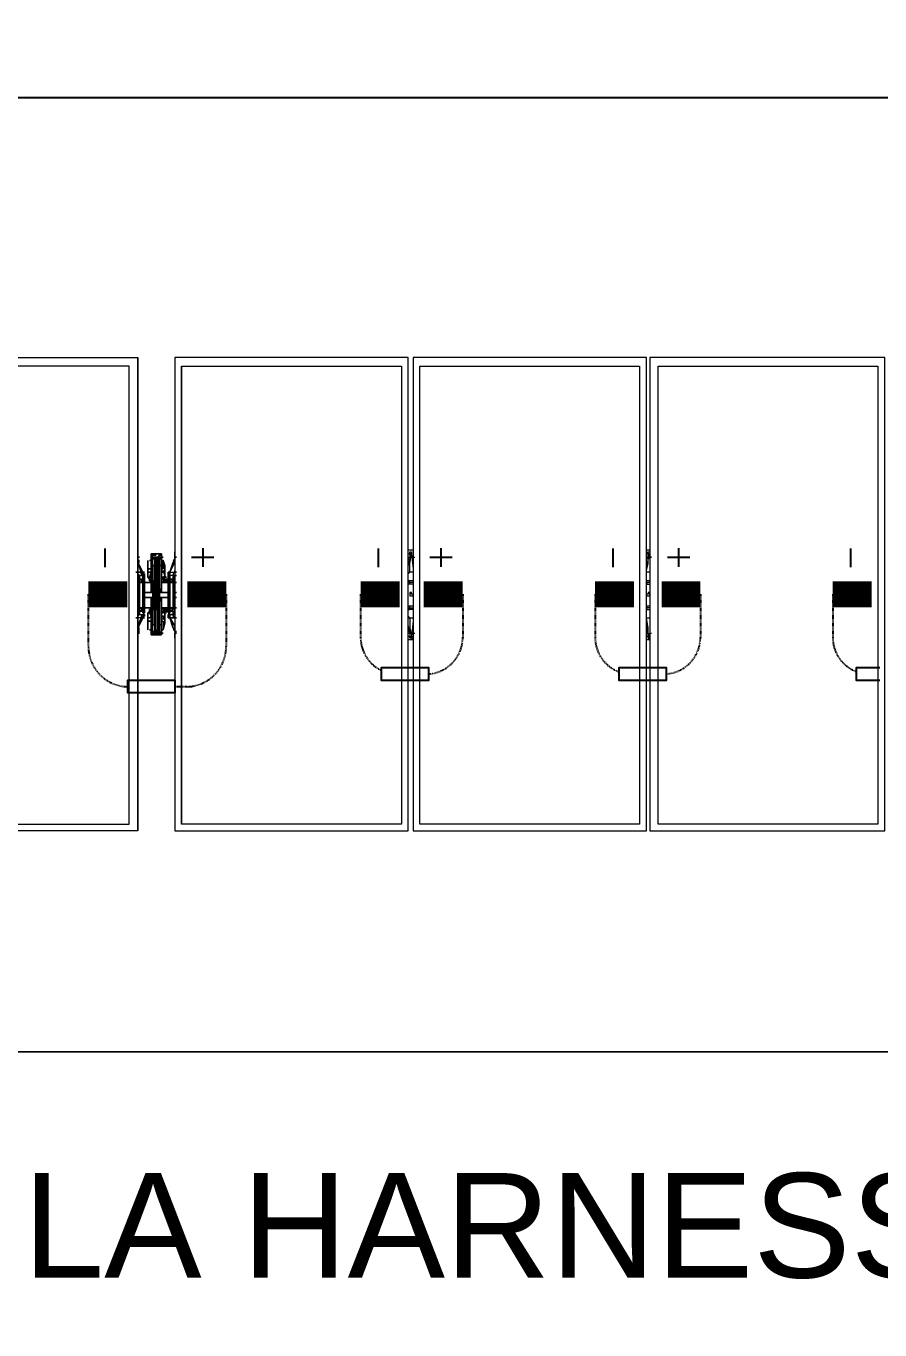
# Model space of a CAD drawing. Header units: feet. Extents: x -9903 to 12307, y -41 to 4121.
# Drawn here: x 9232.5 to 9395.8, y 1244.7 to 1494.2 of the extents above; entities that cross this region are included whole.
import ezdxf
from ezdxf import colors
from ezdxf.entities.mleader import LeaderData, LeaderLine
from ezdxf.lldxf.tags import DXFTag
from ezdxf.math import Vec2, Vec3

# ---------------------------------------------------------------- set-up
doc = ezdxf.new("R2010")
doc.units = ezdxf.units.FT
doc.header["$MEASUREMENT"] = 0
doc.linetypes.add('HIDDEN', pattern=[0.375, 0.25, -0.125])
for name, color, linetype in [('E-HARN-COMP', 8, 'Continuous'), ('E-TRNK-CABL-NEG', 6, 'HIDDEN'), ('E-TRUNK-CABLE-POS', 6, 'HIDDEN'), ('G-ANNO-TEXT', 1, 'Continuous'), ('Polarity-Text', 7, 'Continuous'), ('PV-DC-CABL-UG-', 10, 'DC-')]:
    doc.layers.add(name, color=color, linetype=linetype)
doc.styles.add('NEI-A', font='arial.ttf')
tags = doc.linetypes.add('DC-', pattern='A,0.176989,-0.049113,["DC-",NEI-A,S=0.1,R=0,X=0,Y=-0.05],-0.049113,-0.250887,0.176989', length=0.703091).pattern_tags.tags
tags[6] = DXFTag(74, 10)

# ---------------------------------------------------------------- blocks, each defined once
blk = doc.blocks.new('A$Cc93f9aa1')
at = {"lineweight": 5}
for points in [[(4.0732, 0), (3.8415, 0), (3.8415, 0.4666), (4.0732, 0.4666)], [(4.1098, 0), (4.3398, 0), (4.3398, 0.4666), (4.1098, 0.4666)], [(4.5748, 0.4666), (4.3448, 0.4666), (4.3448, 0), (4.5748, 0)], [(4.8098, 0.4666), (4.5781, 0.4666), (4.5781, 0), (4.8098, 0)], [(4.0648, 0.0067), (4.0648, 0.4583), (3.8482, 0.4583), (3.8482, 0.0067)], [(4.1165, 0.4583), (4.3332, 0.4583), (4.3332, 0.0067), (4.1165, 0.0067)], [(4.3515, 0.4583), (4.5681, 0.4583), (4.5681, 0.0067), (4.3515, 0.0067)], [(4.5865, 0.4583), (4.8031, 0.4583), (4.8031, 0.0067), (4.5865, 0.0067)], [(4.0732, 0.2667), (4.0732, 0.27), (4.0732, 0.275), (4.0732, 0.27)], [(4.0948, 0.2683), (4.0965, 0.2683), (4.0948, 0.2683), (4.0932, 0.2683), (4.0932, 0.27), (4.0948, 0.27), (4.0965, 0.27), (4.0948, 0.27), (4.0948, 0.2683), (4.0932, 0.2683), (4.0915, 0.2683), (4.0898, 0.2683), (4.0898, 0.27), (4.0882, 0.27), (4.0865, 0.27), (4.0882, 0.27), (4.0898, 0.27), (4.0898, 0.2683), (4.0915, 0.2683), (4.0915, 0.2667), (4.0915, 0.2467), (4.0898, 0.2467), (4.0898, 0.2183), (4.0882, 0.2183), (4.0882, 0.2467), (4.0882, 0.2183), (4.0898, 0.2183), (4.0898, 0.2467), (4.0915, 0.2467), (4.0915, 0.2667), (4.0898, 0.2667), (4.0915, 0.2667), (4.0915, 0.2683), (4.0898, 0.2683), (4.0882, 0.2683), (4.0882, 0.27), (4.0865, 0.27), (4.0865, 0.2733), (4.0865, 0.2717), (4.0882, 0.27), (4.0865, 0.27), (4.0882, 0.27), (4.0898, 0.27), (4.0915, 0.27), (4.0898, 0.27), (4.0882, 0.27), (4.0865, 0.2717), (4.0882, 0.2717), (4.0865, 0.2717), (4.0882, 0.2717), (4.0898, 0.2717), (4.0915, 0.2717), (4.0898, 0.2717), (4.0882, 0.2717), (4.0865, 0.2717), (4.0865, 0.2733), (4.0865, 0.27), (4.0882, 0.27), (4.0882, 0.2683), (4.0898, 0.2683), (4.0915, 0.2683), (4.0932, 0.2683), (4.0948, 0.2683), (4.0948, 0.27), (4.0932, 0.27), (4.0948, 0.2717), (4.0965, 0.2717), (4.0948, 0.2717), (4.0948, 0.2733), (4.0965, 0.2733), (4.0948, 0.2733), (4.0948, 0.2717), (4.0932, 0.27), (4.0948, 0.27), (4.0932, 0.27), (4.0915, 0.27), (4.0898, 0.27), (4.0915, 0.27), (4.0932, 0.27), (4.0948, 0.27), (4.0965, 0.27), (4.0965, 0.2733), (4.0948, 0.2733), (4.0898, 0.2733), (4.0865, 0.2733), (4.0882, 0.2733), (4.0865, 0.2733), (4.0898, 0.2733), (4.0948, 0.2733), (4.0965, 0.2733), (4.0965, 0.27), (4.0982, 0.27), (4.0965, 0.27), (4.0948, 0.27), (4.0932, 0.27), (4.0948, 0.27), (4.0965, 0.27), (4.0965, 0.2617), (4.0948, 0.2617), (4.0965, 0.2617), (4.0965, 0.2383), (4.0948, 0.2383), (4.0965, 0.2383), (4.0965, 0.2367), (4.0948, 0.235), (4.0965, 0.235), (4.0948, 0.235), (4.1032, 0.235), (4.1048, 0.235), (4.1032, 0.235), (4.1032, 0.23), (4.1032, 0.235), (4.0948, 0.235), (4.0965, 0.235), (4.0948, 0.235), (4.0965, 0.2367), (4.0965, 0.2383), (4.0965, 0.2617), (4.0965, 0.27), (4.0948, 0.27), (4.0965, 0.27), (4.0948, 0.27), (4.0932, 0.27), (4.0932, 0.2683)], [(4.0865, 0.2383), (4.0882, 0.2383), (4.0865, 0.2383), (4.0865, 0.2617), (4.0865, 0.27), (4.0865, 0.2617)], [(4.0965, 0.2717), (4.0948, 0.2717)], [(4.1098, 0.27), (4.1098, 0.2683), (4.1082, 0.2667), (4.1098, 0.2683), (4.1098, 0.27), (4.1098, 0.275)], [(4.5781, 0.2733), (4.5765, 0.2733), (4.5765, 0.275), (4.5781, 0.275)], [(4.0748, 0.2517), (4.0748, 0.25), (4.0732, 0.25), (4.0732, 0.2517), (4.0748, 0.2517), (4.0732, 0.2533), (4.0732, 0.255), (4.0765, 0.255), (4.0782, 0.255), (4.0732, 0.265), (4.0782, 0.255), (4.0765, 0.255), (4.0765, 0.2533), (4.0782, 0.2533), (4.0782, 0.2517)], [(4.0832, 0.2667), (4.0832, 0.2583), (4.0832, 0.2567), (4.0832, 0.255), (4.0865, 0.255), (4.0832, 0.255), (4.0832, 0.2567), (4.0832, 0.2583), (4.0865, 0.2583), (4.0865, 0.2667), (4.0865, 0.2583), (4.0865, 0.255), (4.0848, 0.25), (4.0832, 0.25), (4.0832, 0.2567), (4.0832, 0.25), (4.0848, 0.25), (4.0865, 0.255), (4.0865, 0.2583), (4.0832, 0.2583)], [(4.0832, 0.2667), (4.0832, 0.25)], [(4.0832, 0.2517), (4.0832, 0.25), (4.0832, 0.26), (4.0832, 0.25)], [(4.0865, 0.2667), (4.0848, 0.2667)], [(4.0898, 0.2683), (4.0898, 0.2467), (4.0882, 0.2467), (4.0882, 0.2683)], [(4.0898, 0.2683), (4.0898, 0.2467), (4.0882, 0.2467), (4.0882, 0.2683)], [(4.0898, 0.2617), (4.0882, 0.2617)], [(4.0898, 0.2617), (4.0882, 0.2617)], [(4.0932, 0.2183), (4.0932, 0.2467), (4.0948, 0.2467), (4.0948, 0.2683), (4.0932, 0.2683), (4.0932, 0.2467), (4.0915, 0.2467), (4.0915, 0.2183), (4.0932, 0.2183), (4.0932, 0.1967), (4.0915, 0.1967), (4.0898, 0.1967), (4.0915, 0.1967), (4.0932, 0.1967), (4.0948, 0.1967), (4.0932, 0.1967), (4.0948, 0.1967), (4.0932, 0.1967), (4.0932, 0.2183), (4.0915, 0.2183), (4.0915, 0.2467), (4.0932, 0.2467), (4.0932, 0.2683), (4.0948, 0.2683), (4.0948, 0.2467), (4.0932, 0.2467), (4.0932, 0.2183), (4.0948, 0.2183), (4.0948, 0.2467), (4.0948, 0.2183)], [(4.0948, 0.2667), (4.0932, 0.2667)], [(4.0965, 0.2617), (4.0948, 0.2617)], [(4.0965, 0.255), (4.0965, 0.2583), (4.0982, 0.2583), (4.0982, 0.2667), (4.0965, 0.2667), (4.0982, 0.2667), (4.0982, 0.2583), (4.0965, 0.2583), (4.0965, 0.2667), (4.0965, 0.2583), (4.0965, 0.255), (4.0982, 0.255), (4.0982, 0.2567), (4.0998, 0.2517), (4.0982, 0.2567), (4.0982, 0.255)], [(4.0998, 0.25), (4.0998, 0.2617), (4.0982, 0.2667), (4.0998, 0.2617), (4.0998, 0.25), (4.0998, 0.2517)], [(4.0998, 0.25), (4.0998, 0.26), (4.0998, 0.25), (4.0982, 0.2483), (4.0998, 0.25), (4.1015, 0.25)], [(4.0998, 0.2567), (4.0998, 0.2583)], [(4.1048, 0.2533), (4.1048, 0.255), (4.1082, 0.265), (4.1048, 0.255), (4.1098, 0.255), (4.1082, 0.2533), (4.1082, 0.2517), (4.1048, 0.2517), (4.1048, 0.2533), (4.1048, 0.255), (4.1098, 0.255), (4.1082, 0.2533), (4.1082, 0.2517), (4.1048, 0.2517)], [(4.0732, 0.2517), (4.0732, 0.25), (4.0748, 0.25), (4.0748, 0.2517), (4.0782, 0.2517), (4.0782, 0.2533), (4.0765, 0.2533), (4.0765, 0.255), (4.0732, 0.255), (4.0732, 0.2533), (4.0748, 0.2517)], [(4.0748, 0.215), (4.0748, 0.2133), (4.0748, 0.215), (4.0732, 0.215), (4.0732, 0.25), (4.0732, 0.215)], [(4.0748, 0.245), (4.0732, 0.245), (4.0748, 0.245), (4.0765, 0.245), (4.0782, 0.2467), (4.0782, 0.2483), (4.0765, 0.2483), (4.0748, 0.2483), (4.0748, 0.2467)], [(4.0765, 0.2483), (4.0748, 0.2467), (4.0765, 0.245), (4.0782, 0.2467)], [(4.0748, 0.2467), (4.0748, 0.2483), (4.0765, 0.2483), (4.0782, 0.2483), (4.0782, 0.2467), (4.0765, 0.245), (4.0748, 0.245)], [(4.0765, 0.2483), (4.0748, 0.2467), (4.0765, 0.245), (4.0782, 0.2467)], [(4.0765, 0.245), (4.0748, 0.245), (4.0748, 0.2467), (4.0748, 0.2483), (4.0765, 0.2483), (4.0782, 0.2483), (4.0782, 0.2467), (4.0782, 0.245), (4.0765, 0.245), (4.0782, 0.245), (4.0782, 0.2467), (4.0765, 0.2467), (4.0782, 0.2467), (4.0765, 0.2467), (4.0782, 0.2467), (4.0765, 0.2467), (4.0782, 0.2467), (4.0765, 0.2467), (4.0782, 0.2467), (4.0765, 0.2467), (4.0782, 0.2467), (4.0765, 0.2467), (4.0782, 0.2467), (4.0765, 0.2467), (4.0782, 0.2467), (4.0765, 0.2467), (4.0782, 0.2467), (4.0782, 0.2483), (4.0765, 0.2483), (4.0748, 0.2483), (4.0748, 0.2467), (4.0748, 0.245)], [(4.0782, 0.2517), (4.0798, 0.2517), (4.0798, 0.2533), (4.0782, 0.2533), (4.0782, 0.255), (4.0798, 0.255), (4.0782, 0.255), (4.0782, 0.2533), (4.0765, 0.2533), (4.0782, 0.2533), (4.0782, 0.255), (4.0782, 0.2533), (4.0798, 0.2533), (4.0798, 0.2517), (4.0782, 0.2517), (4.0798, 0.2517), (4.0798, 0.215), (4.0782, 0.215), (4.0798, 0.215), (4.0798, 0.2517)], [(4.0782, 0.2467), (4.0765, 0.2467)], [(4.0798, 0.245), (4.0865, 0.245)], [(4.0848, 0.25), (4.0832, 0.25), (4.0848, 0.2483), (4.0832, 0.25), (4.0848, 0.2483)], [(4.0848, 0.2483), (4.0848, 0.2467), (4.0865, 0.2467), (4.0848, 0.2467), (4.0848, 0.2483), (4.0865, 0.2483), (4.0848, 0.2483), (4.0865, 0.2483)], [(4.0965, 0.255), (4.0965, 0.25), (4.0965, 0.2483), (4.0982, 0.25), (4.0965, 0.2483), (4.0965, 0.25), (4.0982, 0.25), (4.0998, 0.2517), (4.0982, 0.25), (4.0965, 0.25)], [(4.0998, 0.25), (4.0982, 0.2483), (4.0965, 0.2483), (4.1032, 0.2483), (4.0965, 0.2483), (4.0982, 0.2483), (4.0998, 0.2483), (4.0982, 0.2483)], [(4.0965, 0.2483), (4.0982, 0.2483)], [(4.1032, 0.2467), (4.0982, 0.2467), (4.0965, 0.245), (4.1032, 0.245), (4.0965, 0.245), (4.0982, 0.2467)], [(4.1048, 0.255), (4.1032, 0.255), (4.1048, 0.255), (4.1048, 0.2533), (4.1048, 0.255), (4.1032, 0.255)], [(4.1048, 0.215), (4.1032, 0.215), (4.1032, 0.2517), (4.1048, 0.2517), (4.1032, 0.2517), (4.1032, 0.255), (4.1032, 0.2517), (4.1048, 0.2517), (4.1032, 0.2517), (4.1032, 0.215)], [(4.1065, 0.2483), (4.1048, 0.2467), (4.1065, 0.245), (4.1082, 0.2467)], [(4.1048, 0.2467), (4.1048, 0.2483), (4.1065, 0.2483), (4.1082, 0.2483), (4.1082, 0.2467), (4.1065, 0.245), (4.1048, 0.245), (4.1048, 0.2467), (4.1048, 0.2483), (4.1048, 0.2467), (4.1048, 0.245), (4.1065, 0.245), (4.1082, 0.2467), (4.1082, 0.2483), (4.1065, 0.2483), (4.1048, 0.2483)], [(4.1065, 0.2483), (4.1048, 0.2467), (4.1065, 0.245), (4.1082, 0.2467)], [(4.1115, 0.2517), (4.1098, 0.2517), (4.1098, 0.25), (4.1098, 0.2517), (4.1082, 0.2517), (4.1098, 0.2517)], [(4.1082, 0.25), (4.1082, 0.2517), (4.1082, 0.25), (4.1098, 0.25), (4.1098, 0.215), (4.1082, 0.215), (4.1098, 0.215), (4.1098, 0.25)], [(4.1115, 0.245), (4.1098, 0.245)], [(4.0748, 0.235), (4.0732, 0.235)], [(4.0748, 0.235), (4.0732, 0.235)], [(4.0798, 0.235), (4.0882, 0.235), (4.0865, 0.235), (4.0882, 0.235), (4.0798, 0.235), (4.0798, 0.23)], [(4.0865, 0.2383), (4.0865, 0.2367), (4.0865, 0.235), (4.0882, 0.235), (4.0865, 0.235), (4.0865, 0.2383), (4.0865, 0.2367), (4.0882, 0.2367), (4.0865, 0.2367), (4.0865, 0.235), (4.0882, 0.235), (4.0865, 0.235)], [(4.0965, 0.2367), (4.0965, 0.235), (4.0982, 0.235), (4.0965, 0.235), (4.0965, 0.2367), (4.0948, 0.2367), (4.0965, 0.2367), (4.0965, 0.2383), (4.0965, 0.2367), (4.0948, 0.2367)], [(4.1115, 0.235), (4.1098, 0.235)], [(4.1115, 0.235), (4.1098, 0.235)], [(4.3432, 0.235), (4.3415, 0.235), (4.3415, 0.2317), (4.3448, 0.2317), (4.3448, 0.2333), (4.3432, 0.2333)], [(4.5781, 0.235), (4.5765, 0.235), (4.5765, 0.2333), (4.5748, 0.2333), (4.5748, 0.2317), (4.5765, 0.2317), (4.5781, 0.2317), (4.5781, 0.2333)], [(4.0748, 0.23), (4.0732, 0.23)], [(4.0748, 0.23), (4.0732, 0.23)], [(4.0748, 0.2167), (4.0765, 0.2167), (4.0782, 0.2183), (4.0782, 0.22), (4.0765, 0.22), (4.0748, 0.22), (4.0732, 0.22), (4.0748, 0.22), (4.0748, 0.2183), (4.0748, 0.22), (4.0748, 0.2183), (4.0748, 0.2167), (4.0765, 0.2167)], [(4.0765, 0.22), (4.0748, 0.2183), (4.0765, 0.2167), (4.0782, 0.2183)], [(4.0765, 0.22), (4.0748, 0.2183), (4.0765, 0.2167), (4.0782, 0.2183)], [(4.0765, 0.22), (4.0748, 0.22), (4.0765, 0.22), (4.0782, 0.22), (4.0782, 0.2183), (4.0782, 0.2167), (4.0765, 0.2167), (4.0782, 0.2167), (4.0782, 0.2183), (4.0765, 0.2183), (4.0782, 0.2183), (4.0765, 0.2183), (4.0782, 0.2183), (4.0765, 0.2183), (4.0782, 0.2183), (4.0765, 0.2183), (4.0782, 0.2183), (4.0765, 0.2183), (4.0782, 0.2183), (4.0765, 0.2183), (4.0782, 0.2183), (4.0765, 0.2183), (4.0782, 0.2183), (4.0765, 0.2183), (4.0782, 0.2183), (4.0782, 0.22), (4.0765, 0.22), (4.0748, 0.22), (4.0748, 0.2183), (4.0748, 0.2167), (4.0748, 0.2183), (4.0748, 0.2167), (4.0765, 0.2167), (4.0782, 0.2183), (4.0782, 0.22)], [(4.0882, 0.23), (4.0798, 0.23), (4.0882, 0.23), (4.0865, 0.23), (4.0882, 0.23), (4.0865, 0.23)], [(4.0865, 0.22), (4.0798, 0.22)], [(4.0865, 0.23), (4.0882, 0.23), (4.0865, 0.23), (4.0865, 0.2267), (4.0865, 0.23), (4.0865, 0.2267)], [(4.0865, 0.2267), (4.0865, 0.2033), (4.0865, 0.195), (4.0865, 0.2033), (4.0865, 0.2267), (4.0882, 0.2267)], [(4.1048, 0.23), (4.1032, 0.23), (4.0948, 0.23), (4.0965, 0.23), (4.0948, 0.23), (4.0965, 0.23), (4.0965, 0.2267), (4.0965, 0.2283), (4.0948, 0.23), (4.1032, 0.23)], [(4.0965, 0.2267), (4.0965, 0.23), (4.0948, 0.23), (4.0965, 0.2283)], [(4.0965, 0.23), (4.0948, 0.23)], [(4.0965, 0.2267), (4.0948, 0.2267), (4.0965, 0.2267), (4.0965, 0.2033), (4.0948, 0.2033), (4.0965, 0.2033)], [(4.0982, 0.23), (4.0965, 0.23)], [(4.0982, 0.2183), (4.1032, 0.2183), (4.0982, 0.2183), (4.0965, 0.22), (4.1032, 0.22), (4.0965, 0.22)], [(4.1048, 0.22), (4.1048, 0.2183), (4.1048, 0.2167), (4.1065, 0.2167), (4.1082, 0.2183), (4.1082, 0.22), (4.1065, 0.22)], [(4.1065, 0.22), (4.1048, 0.2183), (4.1065, 0.2167), (4.1082, 0.2183)], [(4.1048, 0.22), (4.1048, 0.2183), (4.1048, 0.2167), (4.1048, 0.2183), (4.1048, 0.22), (4.1065, 0.22)], [(4.1065, 0.22), (4.1048, 0.2183), (4.1065, 0.2167), (4.1082, 0.2183)], [(4.1082, 0.22), (4.1082, 0.2183), (4.1082, 0.22), (4.1065, 0.22)], [(4.1115, 0.23), (4.1098, 0.23)], [(4.1115, 0.23), (4.1098, 0.23)], [(4.1115, 0.22), (4.1098, 0.22)], [(4.0732, 0.215), (4.0732, 0.2133)], [(4.0765, 0.2117), (4.0765, 0.21), (4.0782, 0.21), (4.0732, 0.2), (4.0782, 0.21), (4.0765, 0.21), (4.0732, 0.21), (4.0732, 0.2117), (4.0748, 0.2133), (4.0782, 0.2133), (4.0765, 0.2117), (4.0765, 0.21), (4.0732, 0.21), (4.0732, 0.2117), (4.0748, 0.2133), (4.0782, 0.2133)], [(4.0782, 0.2183), (4.0765, 0.2183)], [(4.0798, 0.21), (4.0782, 0.21), (4.0782, 0.2117), (4.0765, 0.2117), (4.0782, 0.2117), (4.0782, 0.21)], [(4.0782, 0.2133), (4.0798, 0.2133), (4.0798, 0.2117), (4.0782, 0.2117), (4.0782, 0.21), (4.0782, 0.2117), (4.0798, 0.2117), (4.0798, 0.2133)], [(4.0832, 0.2133), (4.0832, 0.2083), (4.0832, 0.2133), (4.0832, 0.215), (4.0848, 0.215), (4.0848, 0.2167), (4.0832, 0.215), (4.0832, 0.2133), (4.0832, 0.215), (4.0848, 0.215), (4.0865, 0.2117), (4.0848, 0.21), (4.0832, 0.21), (4.0832, 0.2083), (4.0832, 0.2067), (4.0832, 0.2083), (4.0832, 0.21), (4.0848, 0.21), (4.0865, 0.2117), (4.0848, 0.215), (4.0848, 0.2167), (4.0832, 0.215), (4.0848, 0.2167), (4.0832, 0.215), (4.0832, 0.205), (4.0832, 0.215)], [(4.0865, 0.2167), (4.0848, 0.2167), (4.0832, 0.215), (4.0832, 0.205), (4.0832, 0.215), (4.0848, 0.2167), (4.0865, 0.2167), (4.0848, 0.2167), (4.0865, 0.2167), (4.0848, 0.2167), (4.0865, 0.2167), (4.0848, 0.2167)], [(4.0832, 0.1983), (4.0832, 0.205), (4.0832, 0.1983), (4.0832, 0.2067), (4.0865, 0.2067), (4.0865, 0.1983), (4.0848, 0.1983), (4.0865, 0.1983), (4.0865, 0.2067), (4.0832, 0.2067)], [(4.0865, 0.2183), (4.0848, 0.2183), (4.0848, 0.2167), (4.0848, 0.2183)], [(4.0865, 0.21), (4.0865, 0.2067)], [(4.0932, 0.195), (4.0932, 0.1967), (4.0948, 0.1967), (4.0948, 0.2183), (4.0948, 0.1967), (4.0932, 0.1967), (4.0932, 0.195), (4.0948, 0.195)], [(4.0965, 0.215), (4.0965, 0.2167), (4.1032, 0.2167), (4.0965, 0.2167)], [(4.0965, 0.2167), (4.0982, 0.215), (4.0965, 0.2167), (4.0982, 0.2167)], [(4.0998, 0.2167), (4.0982, 0.2167), (4.0998, 0.215), (4.0982, 0.2167), (4.0965, 0.2167), (4.0982, 0.2167)], [(4.0982, 0.1983), (4.0965, 0.1983), (4.0982, 0.1983), (4.0998, 0.205), (4.0998, 0.215), (4.0998, 0.2133), (4.0998, 0.215), (4.0998, 0.205)], [(4.0982, 0.2083), (4.0998, 0.2133), (4.0998, 0.215), (4.0965, 0.215), (4.0965, 0.2117), (4.0965, 0.21), (4.0982, 0.21)], [(4.0982, 0.2083), (4.0998, 0.2133), (4.0998, 0.215), (4.0965, 0.215), (4.0965, 0.2117), (4.0965, 0.21), (4.0982, 0.21)], [(4.0965, 0.2067), (4.0965, 0.21)], [(4.0982, 0.1983), (4.0965, 0.1983), (4.0965, 0.2067), (4.0982, 0.2067)], [(4.0982, 0.1983), (4.0965, 0.1983), (4.0965, 0.2067), (4.0982, 0.2067)], [(4.0982, 0.2167), (4.0998, 0.215)], [(4.0998, 0.215), (4.0998, 0.205), (4.0998, 0.215), (4.1015, 0.215)], [(4.0998, 0.2067), (4.0998, 0.2083)], [(4.1048, 0.2133), (4.1032, 0.2133), (4.1032, 0.21), (4.1048, 0.21), (4.1048, 0.2117), (4.1048, 0.2133), (4.1048, 0.2117), (4.1048, 0.21), (4.1032, 0.21), (4.1032, 0.2133), (4.1048, 0.2133), (4.1082, 0.2133), (4.1082, 0.215), (4.1082, 0.2133)], [(4.1032, 0.21), (4.1048, 0.21), (4.1048, 0.2117), (4.1048, 0.21)], [(4.1048, 0.21), (4.1098, 0.21), (4.1082, 0.2117), (4.1082, 0.2133), (4.1098, 0.2133), (4.1098, 0.215), (4.1098, 0.2133), (4.1082, 0.2133), (4.1082, 0.2117), (4.1098, 0.21), (4.1048, 0.21), (4.1082, 0.2)], [(4.1082, 0.2183), (4.1065, 0.2183)], [(4.1082, 0.2183), (4.1065, 0.2183)], [(4.0732, 0.1967), (4.0732, 0.1983)], [(4.0732, 0.19), (4.0732, 0.195)], [(4.0882, 0.1983), (4.0865, 0.1983)], [(4.0932, 0.1933), (4.0882, 0.1933), (4.0865, 0.1933), (4.0882, 0.1933), (4.0865, 0.1933), (4.0865, 0.195), (4.0882, 0.195), (4.0882, 0.1967), (4.0882, 0.195), (4.0865, 0.195), (4.0865, 0.1933), (4.0882, 0.1933)], [(4.0898, 0.2033), (4.0882, 0.2033)], [(4.0898, 0.2033), (4.0882, 0.2033)], [(4.0915, 0.1983), (4.0915, 0.1967), (4.0898, 0.1967), (4.0915, 0.1967)], [(4.0948, 0.195), (4.0948, 0.1967), (4.0948, 0.195), (4.0965, 0.195), (4.0965, 0.1933), (4.0948, 0.1933), (4.0965, 0.1933), (4.0948, 0.1933), (4.0948, 0.195), (4.0965, 0.195), (4.0965, 0.2033), (4.0965, 0.195), (4.0982, 0.195), (4.0965, 0.195), (4.0965, 0.1933), (4.0948, 0.1933), (4.0932, 0.195), (4.0915, 0.195), (4.0932, 0.195), (4.0948, 0.195), (4.0932, 0.195)], [(4.0948, 0.1983), (4.0932, 0.1983)], [(4.0965, 0.195), (4.0948, 0.195), (4.0948, 0.1933), (4.0965, 0.1933), (4.0948, 0.1933), (4.0932, 0.195), (4.0948, 0.195), (4.0932, 0.195), (4.0948, 0.195), (4.0948, 0.1967)], [(4.0965, 0.2033), (4.0948, 0.2033)], [(4.1082, 0.1983), (4.1098, 0.1983), (4.1098, 0.1967), (4.1098, 0.1983)], [(4.1098, 0.19), (4.1098, 0.195)]]:
    blk.add_lwpolyline(points, close=True, dxfattribs=at)
for points in [[(4.0732, 0), (4.0732, 0.4666)], [(4.1098, 0.4666), (4.1098, 0)], [(4.0648, 0.0067), (4.0648, 0.4583)], [(4.1165, 0.4583), (4.1165, 0.0067)], [(4.0882, 0.27), (4.0898, 0.27), (4.0882, 0.27)], [(4.0882, 0.27), (4.0898, 0.27), (4.0882, 0.27)], [(4.0948, 0.27), (4.0948, 0.27)], [(4.0948, 0.27), (4.0948, 0.27)], [(4.3448, 0.2767), (4.3398, 0.2767)], [(4.3398, 0.255), (4.3415, 0.255), (4.3415, 0.2633), (4.3432, 0.2733)], [(4.3432, 0.27), (4.3432, 0.2733), (4.3432, 0.275), (4.3432, 0.2733), (4.3415, 0.2733), (4.3415, 0.2717), (4.3415, 0.27), (4.3415, 0.2683)], [(4.5781, 0.2767), (4.5748, 0.2767)], [(4.5765, 0.255), (4.5748, 0.255), (4.5748, 0.2567), (4.5765, 0.2633), (4.5765, 0.2733), (4.5765, 0.27), (4.5748, 0.2683)], [(4.5781, 0.27), (4.5781, 0.2733)], [(4.0732, 0.2667), (4.0732, 0.2667)], [(4.0732, 0.2667), (4.0732, 0.2667)], [(4.0832, 0.26), (4.0832, 0.26)], [(4.0832, 0.26), (4.0832, 0.26)], [(4.0982, 0.26), (4.0982, 0.26)], [(4.0982, 0.26), (4.0982, 0.26)], [(4.1098, 0.2667), (4.1098, 0.2667)], [(4.1098, 0.2667), (4.1098, 0.2667)], [(4.0748, 0.2483), (4.0748, 0.2483)], [(4.0748, 0.2483), (4.0748, 0.2483)], [(4.0748, 0.2467), (4.0748, 0.2467)], [(4.0748, 0.2467), (4.0748, 0.2467)], [(4.0748, 0.245), (4.0748, 0.245)], [(4.0748, 0.245), (4.0748, 0.245)], [(4.0765, 0.2483), (4.0765, 0.2483)], [(4.0765, 0.2483), (4.0765, 0.2483)], [(4.0765, 0.245), (4.0782, 0.245)], [(4.0765, 0.245), (4.0765, 0.245)], [(4.0765, 0.245), (4.0782, 0.245)], [(4.0765, 0.245), (4.0765, 0.245)], [(4.0782, 0.2517), (4.0782, 0.2517)], [(4.0782, 0.2517), (4.0782, 0.2517)], [(4.0782, 0.2483), (4.0782, 0.2483)], [(4.0782, 0.2483), (4.0782, 0.2483)], [(4.0782, 0.2467), (4.0782, 0.2467)], [(4.0782, 0.2467), (4.0782, 0.2467)], [(4.0782, 0.245), (4.0782, 0.245)], [(4.0782, 0.245), (4.0782, 0.245)], [(4.0798, 0.2517), (4.0798, 0.2517)], [(4.0798, 0.2517), (4.0798, 0.2517)], [(4.0832, 0.25), (4.0848, 0.2483)], [(4.0832, 0.25), (4.0848, 0.2483)], [(4.0832, 0.25), (4.0848, 0.2483)], [(4.0832, 0.25), (4.0848, 0.25)], [(4.0848, 0.2483), (4.0848, 0.25)], [(4.0865, 0.2483), (4.0848, 0.2483)], [(4.0865, 0.2483), (4.0848, 0.2483)], [(4.0848, 0.2483), (4.0865, 0.2483)], [(4.0848, 0.2483), (4.0865, 0.2483)], [(4.1032, 0.2517), (4.1032, 0.2517)], [(4.1032, 0.2517), (4.1032, 0.2517)], [(4.1048, 0.2483), (4.1065, 0.2483), (4.1082, 0.2483), (4.1082, 0.2467), (4.1082, 0.245), (4.1065, 0.245), (4.1048, 0.245), (4.1048, 0.2467), (4.1048, 0.245)], [(4.1048, 0.2483), (4.1048, 0.2483)], [(4.1048, 0.245), (4.1065, 0.245), (4.1082, 0.245), (4.1082, 0.2467), (4.1065, 0.2467), (4.1082, 0.2467), (4.1065, 0.2467), (4.1082, 0.2467), (4.1065, 0.2467), (4.1082, 0.2467), (4.1065, 0.2467), (4.1082, 0.2467), (4.1065, 0.2467), (4.1082, 0.2467), (4.1065, 0.2467), (4.1082, 0.2467), (4.1065, 0.2467), (4.1082, 0.2467), (4.1065, 0.2467), (4.1082, 0.2467), (4.1065, 0.2467), (4.1082, 0.2467), (4.1098, 0.2467), (4.1082, 0.2467), (4.1082, 0.2483), (4.1065, 0.2483), (4.1048, 0.2483)], [(4.1048, 0.2483), (4.1048, 0.2483)], [(4.1048, 0.2467), (4.1048, 0.2467)], [(4.1048, 0.2467), (4.1048, 0.2467)], [(4.1048, 0.245), (4.1048, 0.245)], [(4.1048, 0.245), (4.1048, 0.245)], [(4.1065, 0.2483), (4.1065, 0.2483)], [(4.1065, 0.2483), (4.1065, 0.2483)], [(4.1065, 0.245), (4.1065, 0.245)], [(4.1065, 0.245), (4.1065, 0.245)], [(4.1082, 0.2483), (4.1082, 0.2483)], [(4.1082, 0.2483), (4.1082, 0.2483)], [(4.1082, 0.2467), (4.1082, 0.2467)], [(4.1082, 0.2467), (4.1082, 0.2467)], [(4.1082, 0.245), (4.1082, 0.245)], [(4.1082, 0.245), (4.1082, 0.245)], [(4.3448, 0.2467), (4.3415, 0.2467), (4.3398, 0.2467), (4.3398, 0.2533), (4.3415, 0.255)], [(4.3398, 0.2467), (4.3415, 0.2467)], [(4.3448, 0.245), (4.3415, 0.245), (4.3398, 0.245)], [(4.3415, 0.2433), (4.3415, 0.245)], [(4.5765, 0.2467), (4.5748, 0.2467), (4.5748, 0.255)], [(4.5781, 0.2467), (4.5748, 0.2467)], [(4.5781, 0.245), (4.5748, 0.245), (4.5765, 0.245)], [(4.5748, 0.245), (4.5748, 0.2433), (4.5781, 0.2433)], [(4.3448, 0.2433), (4.3415, 0.2433), (4.3398, 0.2433)], [(4.0748, 0.22), (4.0748, 0.22)], [(4.0748, 0.22), (4.0748, 0.22)], [(4.0765, 0.22), (4.0765, 0.22)], [(4.0765, 0.22), (4.0765, 0.22)], [(4.0782, 0.22), (4.0782, 0.22)], [(4.0782, 0.22), (4.0782, 0.22)], [(4.0865, 0.23), (4.0882, 0.23)], [(4.0865, 0.23), (4.0882, 0.23)], [(4.0865, 0.23), (4.0882, 0.23)], [(4.0865, 0.23), (4.0882, 0.23)], [(4.0965, 0.23), (4.0982, 0.23)], [(4.0965, 0.23), (4.0982, 0.23)], [(4.1048, 0.2183), (4.1048, 0.22)], [(4.1065, 0.22), (4.1048, 0.22)], [(4.1048, 0.22), (4.1048, 0.22)], [(4.1048, 0.22), (4.1048, 0.22)], [(4.1082, 0.22), (4.1065, 0.22)], [(4.1065, 0.22), (4.1065, 0.22)], [(4.1065, 0.22), (4.1065, 0.22)], [(4.1082, 0.22), (4.1082, 0.22)], [(4.1082, 0.2183), (4.1082, 0.22)], [(4.1082, 0.22), (4.1082, 0.22)], [(4.3448, 0.2217), (4.3415, 0.2217), (4.3398, 0.2217)], [(4.3398, 0.22), (4.3415, 0.22), (4.3448, 0.22)], [(4.3415, 0.22), (4.3415, 0.2217)], [(4.5781, 0.2217), (4.5748, 0.2217), (4.5748, 0.22)], [(4.5781, 0.22), (4.5748, 0.22), (4.5765, 0.22)], [(4.0732, 0.2133), (4.0748, 0.2133), (4.0732, 0.2133)], [(4.0732, 0.2133), (4.0748, 0.2133), (4.0732, 0.2133)], [(4.0748, 0.2183), (4.0748, 0.2183)], [(4.0748, 0.2183), (4.0748, 0.2183)], [(4.0748, 0.2167), (4.0748, 0.2167)], [(4.0748, 0.2167), (4.0748, 0.2167)], [(4.0765, 0.2167), (4.0765, 0.2167)], [(4.0765, 0.2167), (4.0765, 0.2167)], [(4.0782, 0.2183), (4.0782, 0.2183)], [(4.0782, 0.2183), (4.0782, 0.2183)], [(4.0782, 0.2167), (4.0782, 0.2167)], [(4.0782, 0.2167), (4.0782, 0.2167)], [(4.0782, 0.215), (4.0782, 0.215)], [(4.0782, 0.215), (4.0782, 0.215)], [(4.0798, 0.215), (4.0798, 0.215)], [(4.0798, 0.215), (4.0798, 0.215)], [(4.0898, 0.2183), (4.0898, 0.1967), (4.0882, 0.1967), (4.0882, 0.2183)], [(4.0898, 0.2183), (4.0898, 0.1967), (4.0882, 0.1967), (4.0882, 0.2183)], [(4.0915, 0.2183), (4.0898, 0.2183)], [(4.0915, 0.2183), (4.0898, 0.2183)], [(4.0915, 0.1983), (4.0915, 0.2183)], [(4.0915, 0.1983), (4.0915, 0.2183)], [(4.1032, 0.215), (4.1032, 0.215)], [(4.1032, 0.215), (4.1032, 0.215)], [(4.1048, 0.2167), (4.1048, 0.2183)], [(4.1048, 0.2183), (4.1048, 0.2183)], [(4.1048, 0.2183), (4.1048, 0.2183)], [(4.1048, 0.2167), (4.1065, 0.2167)], [(4.1048, 0.2167), (4.1048, 0.2167)], [(4.1048, 0.2167), (4.1065, 0.2167)], [(4.1048, 0.2167), (4.1065, 0.2167)], [(4.1048, 0.2167), (4.1048, 0.2167)], [(4.1048, 0.215), (4.1048, 0.215)], [(4.1048, 0.215), (4.1048, 0.215)], [(4.1065, 0.2183), (4.1082, 0.2183)], [(4.1065, 0.2183), (4.1082, 0.2183)], [(4.1065, 0.2183), (4.1082, 0.2183)], [(4.1065, 0.2183), (4.1082, 0.2183)], [(4.1065, 0.2183), (4.1082, 0.2183)], [(4.1065, 0.2183), (4.1082, 0.2183)], [(4.1065, 0.2183), (4.1082, 0.2183)], [(4.1065, 0.2183), (4.1082, 0.2183)], [(4.1065, 0.2183), (4.1082, 0.2183)], [(4.1065, 0.2183), (4.1082, 0.2183)], [(4.1065, 0.2183), (4.1082, 0.2183)], [(4.1065, 0.2183), (4.1082, 0.2183)], [(4.1065, 0.2183), (4.1082, 0.2183)], [(4.1065, 0.2167), (4.1082, 0.2183)], [(4.1065, 0.2183), (4.1082, 0.2183)], [(4.1065, 0.2167), (4.1082, 0.2167)], [(4.1065, 0.2167), (4.1065, 0.2167)], [(4.1065, 0.2167), (4.1082, 0.2167)], [(4.1065, 0.2167), (4.1065, 0.2167)], [(4.1082, 0.2183), (4.1082, 0.2183)], [(4.1082, 0.2167), (4.1082, 0.2183)], [(4.1082, 0.2183), (4.1082, 0.2183)], [(4.1082, 0.2167), (4.1082, 0.2183)], [(4.1082, 0.2167), (4.1082, 0.2167)], [(4.1082, 0.2167), (4.1082, 0.2167)], [(4.3415, 0.21), (4.3398, 0.2117), (4.3398, 0.2183), (4.3415, 0.2183), (4.3398, 0.2183)], [(4.3398, 0.21), (4.3415, 0.21), (4.3415, 0.2), (4.3432, 0.1933), (4.3432, 0.1917), (4.3448, 0.1917)], [(4.3448, 0.2183), (4.3415, 0.2183)], [(4.5781, 0.1917), (4.5765, 0.1917), (4.5765, 0.2), (4.5748, 0.21), (4.5748, 0.2183), (4.5765, 0.2183)], [(4.5748, 0.2183), (4.5781, 0.2183)], [(4.0732, 0.1983), (4.0732, 0.1983)], [(4.0732, 0.1983), (4.0732, 0.1983)], [(4.0732, 0.195), (4.0732, 0.195)], [(4.0732, 0.195), (4.0732, 0.195)], [(4.0832, 0.205), (4.0832, 0.205)], [(4.0832, 0.205), (4.0832, 0.205)], [(4.0848, 0.1983), (4.0848, 0.1983)], [(4.0848, 0.1983), (4.0848, 0.1983)], [(4.0865, 0.195), (4.0882, 0.1967)], [(4.0865, 0.195), (4.0882, 0.1967)], [(4.0865, 0.1933), (4.0882, 0.195)], [(4.0865, 0.195), (4.0882, 0.195)], [(4.0865, 0.1933), (4.0882, 0.195)], [(4.0865, 0.195), (4.0882, 0.195)], [(4.0865, 0.1933), (4.0882, 0.1933)], [(4.0865, 0.1933), (4.0882, 0.1933)], [(4.0865, 0.1933), (4.0882, 0.1933)], [(4.0865, 0.1933), (4.0882, 0.1933)], [(4.0882, 0.195), (4.0882, 0.1967)], [(4.0882, 0.195), (4.0882, 0.1967)], [(4.0882, 0.195), (4.0898, 0.195)], [(4.0882, 0.195), (4.0898, 0.195)], [(4.0882, 0.195), (4.0898, 0.195)], [(4.0882, 0.195), (4.0898, 0.195)], [(4.0882, 0.195), (4.0882, 0.195)], [(4.0882, 0.1933), (4.0882, 0.195)], [(4.0882, 0.195), (4.0898, 0.195)], [(4.0882, 0.195), (4.0898, 0.195)], [(4.0882, 0.195), (4.0898, 0.195)], [(4.0882, 0.195), (4.0898, 0.195)], [(4.0882, 0.195), (4.0882, 0.195)], [(4.0882, 0.1933), (4.0882, 0.195)], [(4.0898, 0.1983), (4.0915, 0.1983)], [(4.0898, 0.1983), (4.0915, 0.1983)], [(4.0898, 0.1967), (4.0898, 0.195)], [(4.0898, 0.1967), (4.0898, 0.195)], [(4.0898, 0.195), (4.0915, 0.195)], [(4.0898, 0.195), (4.0915, 0.195)], [(4.0898, 0.195), (4.0915, 0.195)], [(4.0898, 0.195), (4.0915, 0.195)], [(4.0948, 0.1933), (4.0932, 0.1933)], [(4.0932, 0.1933), (4.0948, 0.1933)], [(4.0948, 0.1933), (4.0932, 0.1933)], [(4.0932, 0.1933), (4.0948, 0.1933)], [(4.0948, 0.1967), (4.0948, 0.195), (4.0965, 0.195)], [(4.0965, 0.195), (4.0948, 0.1967)], [(4.0982, 0.205), (4.0982, 0.205)], [(4.0982, 0.205), (4.0982, 0.205)], [(4.0982, 0.1983), (4.0982, 0.1983)], [(4.0982, 0.1983), (4.0982, 0.1983)], [(4.1098, 0.1983), (4.1098, 0.1983)], [(4.1098, 0.1983), (4.1098, 0.1983)], [(4.1098, 0.195), (4.1098, 0.195)], [(4.1098, 0.195), (4.1098, 0.195)], [(4.3415, 0.1967), (4.3415, 0.195), (4.3415, 0.1917), (4.3432, 0.1917), (4.3432, 0.19), (4.3448, 0.19)], [(4.3432, 0.195), (4.3432, 0.1917), (4.3432, 0.19)], [(4.5748, 0.1967), (4.5765, 0.195), (4.5765, 0.19), (4.5781, 0.19), (4.5781, 0.1917), (4.5781, 0.195)], [(4.3448, 0.1883), (4.3398, 0.1883)], [(4.5781, 0.1883), (4.5748, 0.1883)]]:
    blk.add_lwpolyline(points, dxfattribs=at)
at = {"color": 8, "lineweight": 5, "true_color": 0x808080}
for points in [[(4.0748, 0.27), (4.0732, 0.27)], [(4.0865, 0.27), (4.0865, 0.2617)], [(4.0882, 0.2717), (4.0882, 0.2733)], [(4.0898, 0.27), (4.0882, 0.27)], [(4.0898, 0.27), (4.0882, 0.27), (4.0898, 0.27), (4.0915, 0.27)], [(4.0965, 0.2617), (4.0965, 0.27), (4.0948, 0.27), (4.0965, 0.27), (4.0948, 0.27), (4.0932, 0.27), (4.0915, 0.27), (4.0898, 0.27), (4.0915, 0.27), (4.0932, 0.27), (4.0948, 0.27), (4.0965, 0.27), (4.0948, 0.27), (4.0965, 0.27)], [(4.0948, 0.2733), (4.0948, 0.2717)], [(4.1115, 0.27), (4.1098, 0.27)], [(4.5798, 0.27), (4.5781, 0.27)], [(4.0748, 0.2667), (4.0732, 0.2667)], [(4.0732, 0.265), (4.0765, 0.255), (4.0732, 0.265), (4.0748, 0.265)], [(4.0882, 0.235), (4.0882, 0.2383), (4.0882, 0.2617), (4.0882, 0.2383), (4.0882, 0.235), (4.0865, 0.235)], [(4.0882, 0.2583), (4.0865, 0.2583)], [(4.0965, 0.235), (4.0948, 0.235), (4.0948, 0.2383), (4.0948, 0.2617), (4.0948, 0.2383), (4.0948, 0.235)], [(4.0982, 0.2583), (4.0965, 0.2583)], [(4.1048, 0.255), (4.1098, 0.265), (4.1082, 0.265), (4.1098, 0.265)], [(4.1098, 0.2667), (4.1082, 0.2667)], [(4.0732, 0.255), (4.0715, 0.255), (4.0732, 0.255), (4.0732, 0.2567)], [(4.0748, 0.2483), (4.0748, 0.25)], [(4.0748, 0.22), (4.0748, 0.245)], [(4.0782, 0.2517), (4.0782, 0.2483)], [(4.0782, 0.245), (4.0782, 0.22)], [(4.0865, 0.25), (4.0848, 0.25)], [(4.0882, 0.255), (4.0865, 0.255)], [(4.0982, 0.255), (4.0965, 0.255)], [(4.0982, 0.25), (4.0965, 0.25)], [(4.1048, 0.2483), (4.1048, 0.2517)], [(4.1048, 0.22), (4.1048, 0.245)], [(4.1082, 0.25), (4.1082, 0.2483)], [(4.1082, 0.245), (4.1082, 0.22)], [(4.1115, 0.255), (4.1098, 0.255), (4.1098, 0.2567), (4.1098, 0.255)], [(4.0898, 0.2367), (4.0882, 0.2367)], [(4.0898, 0.2367), (4.0882, 0.2367)], [(4.0965, 0.2367), (4.0948, 0.2367)], [(4.0965, 0.2367), (4.0948, 0.2367)], [(4.0882, 0.23), (4.0882, 0.2267), (4.0882, 0.2033), (4.0882, 0.2267), (4.0882, 0.23), (4.0865, 0.23)], [(4.0898, 0.2283), (4.0882, 0.2283)], [(4.0898, 0.2283), (4.0882, 0.2283)], [(4.0965, 0.23), (4.0948, 0.23), (4.0948, 0.2033), (4.0948, 0.23)], [(4.0965, 0.2283), (4.0948, 0.2283)], [(4.0965, 0.2283), (4.0948, 0.2283)], [(4.0715, 0.21), (4.0732, 0.21), (4.0732, 0.2117), (4.0732, 0.21)], [(4.0765, 0.21), (4.0732, 0.2017)], [(4.0748, 0.215), (4.0748, 0.2167)], [(4.0782, 0.2167), (4.0782, 0.215)], [(4.0848, 0.215), (4.0865, 0.215)], [(4.0882, 0.2117), (4.0865, 0.2117)], [(4.0882, 0.2067), (4.0865, 0.2067)], [(4.0982, 0.215), (4.0965, 0.215)], [(4.0982, 0.2117), (4.0965, 0.2117)], [(4.0982, 0.2067), (4.0965, 0.2067)], [(4.1048, 0.215), (4.1048, 0.2167)], [(4.1098, 0.2017), (4.1048, 0.21)], [(4.1082, 0.2167), (4.1082, 0.215)], [(4.1098, 0.21), (4.1098, 0.2117), (4.1098, 0.21), (4.1115, 0.21)], [(4.0748, 0.2), (4.0732, 0.2)], [(4.0748, 0.1983), (4.0732, 0.1983)], [(4.0748, 0.1967), (4.0732, 0.1967)], [(4.0748, 0.195), (4.0732, 0.195)], [(4.0865, 0.2033), (4.0865, 0.195)], [(4.0898, 0.195), (4.0882, 0.195), (4.0898, 0.195), (4.0882, 0.195), (4.0898, 0.195), (4.0915, 0.195)], [(4.0898, 0.195), (4.0882, 0.195)], [(4.0898, 0.1933), (4.0882, 0.1933)], [(4.0915, 0.1967), (4.0898, 0.1967), (4.0915, 0.1967), (4.0932, 0.1967)], [(4.0965, 0.195), (4.0948, 0.195), (4.0965, 0.195), (4.0948, 0.195), (4.0932, 0.195), (4.0948, 0.195), (4.0965, 0.195), (4.0948, 0.195), (4.0965, 0.195), (4.0965, 0.2033)], [(4.0965, 0.1933), (4.0948, 0.1933)], [(4.1098, 0.2), (4.1082, 0.2)], [(4.1098, 0.1983), (4.1082, 0.1983)], [(4.1115, 0.1967), (4.1098, 0.1967)], [(4.1115, 0.195), (4.1098, 0.195)]]:
    blk.add_lwpolyline(points, close=True, dxfattribs=at)
for points in [[(4.0882, 0.2717), (4.0882, 0.2717)], [(4.0882, 0.2717), (4.0882, 0.2717)], [(4.0882, 0.27), (4.0898, 0.27)], [(4.0882, 0.27), (4.0898, 0.27)], [(4.0948, 0.2717), (4.0948, 0.2717)], [(4.0948, 0.2717), (4.0948, 0.2717)], [(4.3448, 0.2767), (4.3398, 0.2767)], [(4.3398, 0.2733), (4.3415, 0.2733), (4.3415, 0.275), (4.3432, 0.275)], [(4.3398, 0.27), (4.3415, 0.27), (4.3415, 0.2683), (4.3398, 0.2617)], [(4.3432, 0.2733), (4.3432, 0.2733)], [(4.3432, 0.2733), (4.3448, 0.2583)], [(4.3448, 0.2683), (4.3448, 0.27), (4.3465, 0.27)], [(4.5781, 0.2767), (4.5748, 0.2767)], [(4.5748, 0.2733), (4.5765, 0.275)], [(4.5748, 0.27), (4.5765, 0.27), (4.5765, 0.2683), (4.5748, 0.2617)], [(4.5781, 0.2733), (4.5781, 0.2733)], [(4.5781, 0.2733), (4.5781, 0.2583)], [(4.5781, 0.2683), (4.5781, 0.27)], [(4.3398, 0.2683), (4.3415, 0.2683), (4.3398, 0.2667)], [(4.5748, 0.2667), (4.5748, 0.2683)], [(4.3448, 0.255), (4.3415, 0.255)], [(4.5781, 0.255), (4.5748, 0.255)], [(4.3415, 0.21), (4.3448, 0.21)], [(4.3448, 0.2067), (4.3432, 0.1917)], [(4.5748, 0.21), (4.5781, 0.21)], [(4.5781, 0.2067), (4.5781, 0.1917)], [(4.0882, 0.1933), (4.0882, 0.1933)], [(4.0882, 0.1933), (4.0882, 0.1933)], [(4.0948, 0.1933), (4.0948, 0.1933)], [(4.0948, 0.1933), (4.0948, 0.1933)], [(4.3398, 0.195), (4.3415, 0.195), (4.3415, 0.1967), (4.3398, 0.2033)], [(4.3398, 0.1967), (4.3415, 0.1967), (4.3398, 0.1983)], [(4.3448, 0.1967), (4.3448, 0.195), (4.3465, 0.195)], [(4.5748, 0.195), (4.5765, 0.195), (4.5765, 0.1967), (4.5748, 0.2033)], [(4.5765, 0.1967), (4.5748, 0.1967), (4.5748, 0.1983)], [(4.5781, 0.1967), (4.5781, 0.195), (4.5798, 0.195)], [(4.3432, 0.19), (4.3415, 0.19), (4.3415, 0.1917), (4.3398, 0.1917)], [(4.3448, 0.1883), (4.3398, 0.1883)], [(4.3432, 0.1917), (4.3432, 0.1917)], [(4.5765, 0.19), (4.5765, 0.1917), (4.5748, 0.1917)], [(4.5781, 0.1883), (4.5748, 0.1883)], [(4.5781, 0.1917), (4.5781, 0.1917)]]:
    blk.add_lwpolyline(points, dxfattribs=at)

msp = doc.modelspace()

# ---------------------------------------------------------------- linework, layer by layer
at = {"layer": 'E-HARN-COMP', "const_width": 5}
for points in [[(9244.37, 1385.47), (9251.83, 1385.47)], [(9263.3, 1385.47), (9270.76, 1385.47)], [(9296.46, 1385.47), (9303.91, 1385.47)], [(9308.56, 1385.47), (9316.02, 1385.47)], [(9341.32, 1385.47), (9348.78, 1385.47)], [(9354.04, 1385.47), (9361.49, 1385.47)], [(9386.79, 1385.47), (9394.25, 1385.47)]]:
    msp.add_lwpolyline(points, dxfattribs=at)
at = {"layer": 'E-HARN-COMP'}
for points in [[(9304.98, 1371.38), (9300.42, 1371.38), (9300.42, 1369.06), (9304.98, 1369.06)], [(9304.98, 1369.06), (9309.54, 1369.06), (9309.54, 1371.38), (9304.98, 1371.38)], [(9350.45, 1371.38), (9345.89, 1371.38), (9345.89, 1369.06), (9350.45, 1369.06)], [(9350.45, 1369.06), (9355.02, 1369.06), (9355.02, 1371.38), (9350.45, 1371.38)], [(9395.83, 1371.38), (9391.27, 1371.38), (9391.27, 1369.06), (9395.83, 1369.06)], [(9256.41, 1368.99), (9251.85, 1368.99), (9251.85, 1366.66), (9256.41, 1366.66)], [(9256.41, 1366.66), (9260.97, 1366.66), (9260.97, 1368.99), (9256.41, 1368.99)]]:
    msp.add_lwpolyline(points, dxfattribs=at)
at = {"layer": 'E-TRNK-CABL-NEG', "ltscale": 0.1}
for points in [[(9244.37, 1385.47), (9244.37, 1375.5, 0.404462), (9251.86, 1367.77)], [(9296.46, 1385.47), (9296.46, 1377.23, 0.28737), (9300.42, 1370.91, 0.28737)], [(9341.32, 1385.47), (9341.32, 1377.23, 0.313117), (9345.89, 1370.65, 0.313117)], [(9386.79, 1385.47), (9386.79, 1377.23, 0.30904), (9391.27, 1370.69, 0.30904)]]:
    msp.add_lwpolyline(points, format="xyb", dxfattribs=at)
at = {"layer": 'E-TRUNK-CABLE-POS', "ltscale": 0.1}
for points in [[(9270.76, 1385.47), (9270.76, 1375.5, -0.404462), (9263.27, 1367.77), (9260.97, 1367.77)], [(9316.02, 1385.47), (9316.02, 1377.23, -0.391396), (9309.54, 1370.23, -0.391396)], [(9361.49, 1385.47), (9361.49, 1377.23, -0.391396), (9355.02, 1370.23, -0.391396)]]:
    msp.add_lwpolyline(points, format="xyb", dxfattribs=at)
at = {"layer": 'G-ANNO-TEXT', "flags": 128}
msp.add_lwpolyline([(8460.49, 1466.87, -0.35318), (8484.67, 1480.52), (9029.63, 1480.52, 0.298343), (9048.14, 1494.17, 0.298343), (9066.65, 1480.52), (9698.38, 1480.52, -0.298343), (9716.88, 1466.87)], format="xyb", dxfattribs=at)
at = {"layer": 'Polarity-Text'}
for p, q in [((9266.26, 1394.32), (9266.26, 1390.7)), ((9311.82, 1394.32), (9311.82, 1390.7)), ((9357.3, 1394.32), (9357.3, 1390.7)), ((9247.52, 1394.25), (9247.52, 1390.63)), ((9268.4, 1392.51), (9264.12, 1392.51)), ((9299.85, 1394.25), (9299.85, 1390.63)), ((9313.96, 1392.51), (9309.69, 1392.51)), ((9344.72, 1394.25), (9344.72, 1390.63)), ((9359.43, 1392.51), (9355.16, 1392.51)), ((9390.19, 1394.25), (9390.19, 1390.63))]:
    msp.add_line(p, q, dxfattribs=at)
at = {"layer": 'PV-DC-CABL-UG-', "ltscale": 0.6}
msp.add_lwpolyline([(8487.79, 1297.82), (10347.6, 1298.18)], dxfattribs=at)

# ---------------------------------------------------------------- block references
at = {"xscale": 194.04614304, "yscale": 194.04614304, "zscale": 194.04614304}
msp.add_blockref('A$Cc93f9aa1', (8463.43, 1340.2), dxfattribs=at)

# ---------------------------------------------------------------- next in the draw order: leaders
at = {"layer": 'G-ANNO-TEXT'}
ml = msp.add_multileader_mtext('Standard', dxfattribs=at)
ml.set_content('(TYP.) BLA HARNESS CONNECTORS', color=256, style='NEI-A')
ml.set_leader_properties()
ml.build(insert=Vec2(0, 0))
ml.multileader.update_dxf_attribs({"dogleg_length": 0.36, "arrow_head_size": 22.51})
ctx = ml.context
ctx.base_point, ctx.char_height, ctx.arrow_head_size, ctx.landing_gap_size, ctx.plane_origin = Vec3(9104.82, 1261.8, -22.9), 20, 22.51, 23.05, Vec3(16117.81, -4565.34, -22.9)
ctx.text_align_type = 2
notes = []
notes.append((ctx, [(1, (1, 1, 0), (9684.44, 1261.8, -22.9), (-1, 0), 46.1, [(0, [(9712.21, 1312.17, -22.9), (9733.78, 1326.4, -22.9)], 0, [])])]))
ctx.mtext.insert, ctx.mtext.width, ctx.mtext.alignment, ctx.mtext.flow_direction = Vec3(9615.29, 1274.74, -22.9), 489.3132, 3, 5
ctx.mtext.has_bg_fill, ctx.mtext.bg_color, ctx.mtext.bg_scale_factor, ctx.mtext.bg_transparency, ctx.mtext.use_window_bg_color = 1, -1073741824, 1.5, 0, 1
for ctx, leaders in notes:
    for number, flags, end, landing, length, lines in leaders:
        leader = LeaderData()
        leader.index, (leader.has_last_leader_line, leader.has_dogleg_vector, leader.attachment_direction) = number, flags
        leader.last_leader_point, leader.dogleg_vector, leader.dogleg_length = Vec3(end), Vec3(landing), length
        for number, points, colour, breaks in lines:
            line = LeaderLine()
            line.index, line.vertices, line.color, line.breaks = number, Vec3.list(points), colors.encode_raw_color(colour), breaks
            leader.lines.append(line)
        ctx.leaders.append(leader)

doc.saveas('drawing.dxf')
